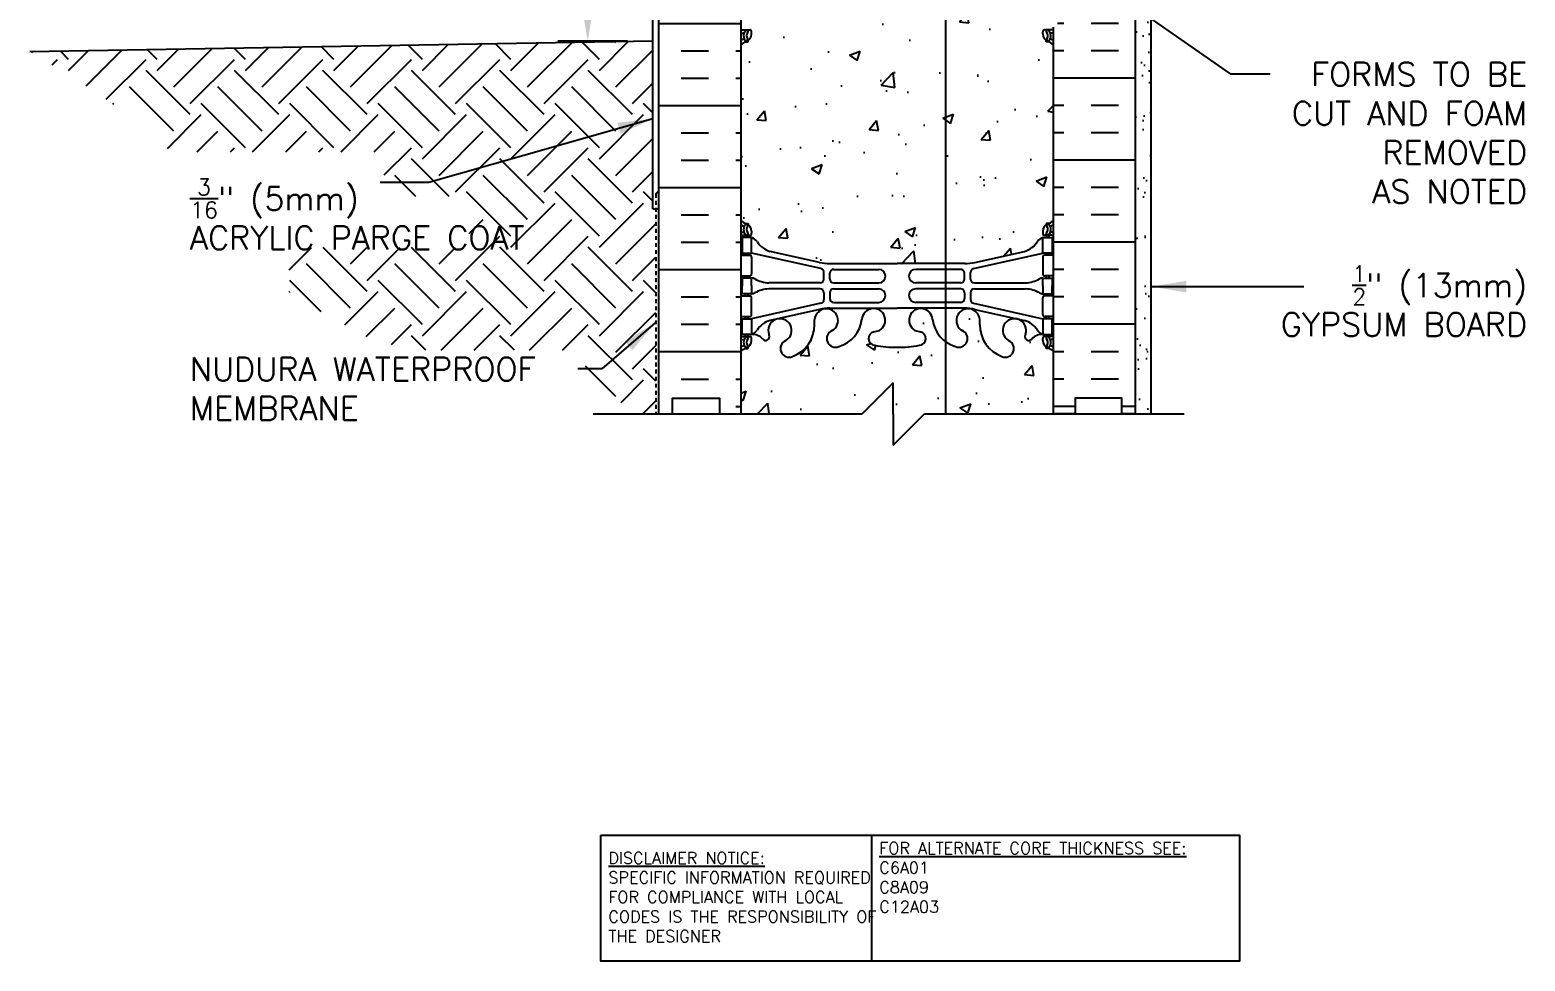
# Model space of a CAD drawing. Header units: inches. Extents: x 23.5 to 82.7, y -12.5 to 63.7.
# Drawn here: x 23.49 to 71.31, y -12.49 to 17.29 of the extents above; entities that cross this region are included whole.
import ezdxf

# ---------------------------------------------------------------- set-up
doc = ezdxf.new("R2010")
doc.units = ezdxf.units.IN
doc.header["$LTSCALE"] = 0.5
doc.header["$MEASUREMENT"] = 0
doc.linetypes.add('DASHED2', pattern=[0.375, 0.25, -0.125])
for name, color, linetype in [('HATCH', 12, 'Continuous'), ('line25', 2, 'Continuous'), ('LINE3', 3, 'Continuous'), ('LINE50', 5, 'Continuous'), ('LINE9', 9, 'Continuous'), ('TEXT', 4, 'Continuous'), ('Web_Edge', 9, 'Continuous')]:
    doc.layers.add(name, color=color, linetype=linetype)
doc.styles.add('DIM', font='romans.shx', dxfattribs={"width": 0.7})
doc.styles.add('ROMANS', font='romans.shx', dxfattribs={"height": 1.125})
doc.styles.get("Standard").update_dxf_attribs({"font": 'romans.shx', "height": 1.125})
doc.dimstyles.new('ext_12', dxfattribs={"dimscale": 12, "dimtxt": 0.09375, "dimasz": 0.09375, "dimexe": 0.09375, "dimexo": 0.0625, "dimgap": 0.0625, "dimtad": 1, "dimdec": 1, "dimzin": 3, "dimdsep": 46, "dimlunit": 4, "dimtxsty": 'DIM', "dimcen": 0.09, "dimdle": 0.09375, "dimclrt": 4, "dimadec": 0, "dimazin": 0, "dimtfac": 1, "dimtdec": 1, "dimtmove": 2, "dimatfit": 3, "dimfxl": 1, "dimfrac": 2, "dimtolj": 1, "dimtzin": 0, "dimarcsym": 0})

msp = doc.modelspace()

# ---------------------------------------------------------------- hatches: boundary and pattern name
at = {"layer": 'HATCH'}
h = msp.add_hatch(dxfattribs=at)
h.set_pattern_fill('AR-CONC', color=256, scale=0.5)
h.paths.add_polyline_path([(48.606, 54.129), (47.163, 53.807, 0.17445), (46.755, 53.511, -0.168672), (46.569, 53.362), (46.464, 53.362), (46.464, 53.292), (46.512, 53.292, -0.414214), (46.574, 53.229), (46.574, 53.162, -0.249069), (46.464, 52.954), (46.464, 52.913), (46.374, 52.913, 0.088416), (46.228, 52.815), (46.228, 47.2, 0.088416), (46.374, 47.103), (46.464, 47.103), (46.464, 47.061, -0.249069), (46.574, 46.854), (46.574, 46.786, -0.414214), (46.512, 46.724), (46.464, 46.724), (46.464, 46.654), (46.569, 46.654, -0.168672), (46.755, 46.504, 0.17445), (47.163, 46.208), (48.606, 45.886)])
h.paths.add_polyline_path([(51.211, 54.196), (49.07, 54.196, 0.054974), (48.744, 54.16), (48.606, 54.129), (48.606, 45.886), (48.744, 45.855, 0.054974), (49.07, 45.819), (51.211, 45.819)])
h.paths.add_polyline_path([(56.228, 52.815, 0.08841), (56.082, 52.913), (55.992, 52.913), (55.992, 52.954, -0.249069), (55.882, 53.162), (55.882, 53.229, -0.414214), (55.945, 53.292), (55.992, 53.292), (55.992, 53.362), (55.887, 53.362, -0.168672), (55.701, 53.511, 0.17445), (55.294, 53.807), (53.713, 54.16, 0.054974), (53.386, 54.196), (51.211, 54.196), (51.211, 45.819), (51.228, 45.819), (53.386, 45.819, 0.054974), (53.713, 45.855), (55.294, 46.208, 0.17445), (55.701, 46.504, -0.168672), (55.887, 46.654), (55.992, 46.654), (55.992, 46.724), (55.945, 46.724, -0.414214), (55.882, 46.786), (55.882, 46.854, -0.249069), (55.992, 47.061), (55.992, 47.103), (56.082, 47.103, 0.08841), (56.228, 47.2)])
h.paths.add_polyline_path([(51.211, 58.115), (51.103, 58.008), (51.103, 59.008), (51.103, 60.008), (50.103, 59.008), (46.228, 59.008), (46.228, 57.008, 0.088416), (46.374, 56.91), (46.464, 56.91), (46.464, 56.869, -0.249069), (46.574, 56.662), (46.574, 56.594, -0.414214), (46.512, 56.532), (46.464, 56.532), (46.464, 56.462), (46.569, 56.462), (46.569, 55.962), (48.787, 55.465, -0.351061), (48.885, 55.343), (48.885, 55.131, -0.414214), (48.76, 55.006), (47.122, 55.006, -0.103731), (46.661, 55.14, 0.108703), (46.569, 55.162), (46.569, 54.912), (46.569, 54.662, 0.108703), (46.661, 54.683, -0.103731), (47.122, 54.817), (48.76, 54.817, -0.414214), (48.885, 54.692), (48.885, 54.48, -0.351061), (48.787, 54.358), (46.569, 53.862), (46.569, 53.362, 0.155529), (46.745, 53.496, -0.180914), (47.163, 53.807), (48.606, 54.129), (48.744, 54.16, -0.054974), (49.07, 54.196), (51.211, 54.196), (51.211, 55.627), (50.472, 55.634, 0.767802), (50.659, 56.334, 0.055617), (50.48, 56.38, -0.843243), (50.515, 56.812, -0.046405), (51.211, 56.877)])
h.paths.add_polyline_path([(48.924, 55.634, -0.030451), (48.744, 55.663), (47.397, 55.969, 0.859035), (47.665, 56.66, -1), (47.879, 57.171, -0.311223), (48.588, 56.155), (48.587, 55.99, 0.371467)], flags=16)
h.paths.add_polyline_path([(50.66, 56.009, -1), (50.285, 56.009, -1)], flags=16)
h.paths.add_polyline_path([(50.637, 55.44, -1), (50.637, 55.006), (49.197, 55.006, -0.414214), (49.072, 55.131), (49.072, 55.315, -0.414214), (49.197, 55.44)], flags=16)
h.paths.add_polyline_path([(50.637, 54.817, -1), (50.637, 54.383), (49.197, 54.383, -0.414214), (49.072, 54.508), (49.072, 54.692, -0.414214), (49.197, 54.817)], flags=16)
h.paths.add_polyline_path([(56.228, 59.008), (52.103, 59.008), (51.211, 58.115), (51.211, 56.877, -0.048684), (51.942, 56.812, -0.843243), (51.976, 56.38, 0.055617), (51.797, 56.334, 1.604516), (52.356, 55.959, -0.307094), (53.094, 56.854, -1), (53.308, 56.343, 1.661382), (53.869, 55.99), (53.869, 56.136, -0.316114), (54.578, 57.171, -1), (54.791, 56.66, 2.155404), (55.33, 56.466), (55.318, 56.487, -0.834375), (55.53, 56.613, 0.23174), (55.887, 56.462), (55.992, 56.462), (55.992, 56.532), (55.945, 56.532, -0.414214), (55.882, 56.594), (55.882, 56.662, -0.249069), (55.992, 56.869), (55.992, 56.91), (56.082, 56.91, 0.08841), (56.228, 57.008)])
h.paths.add_polyline_path([(48.606, 36.129), (47.163, 35.807, 0.17445), (46.755, 35.511, -0.168672), (46.569, 35.362), (46.464, 35.362), (46.464, 35.292), (46.512, 35.292, -0.414214), (46.574, 35.229), (46.574, 35.162, -0.249069), (46.464, 34.954), (46.464, 34.913), (46.374, 34.913, 0.088416), (46.228, 34.815), (46.228, 29.2, 0.088416), (46.374, 29.103), (46.464, 29.103), (46.464, 29.061, -0.249069), (46.574, 28.854), (46.574, 28.786, -0.414214), (46.512, 28.724), (46.464, 28.724), (46.464, 28.654), (46.569, 28.654, -0.168672), (46.755, 28.504, 0.17445), (47.163, 28.208), (48.606, 27.886)])
h.paths.add_polyline_path([(52.769, 36.196), (51.228, 36.196), (49.07, 36.196, 0.054974), (48.744, 36.16), (48.606, 36.129), (48.606, 27.886), (48.744, 27.855, 0.054974), (49.07, 27.819), (51.228, 27.819), (52.769, 27.819)])
h.paths.add_polyline_path([(56.228, 34.815, 0.08841), (56.082, 34.913), (55.992, 34.913), (55.992, 34.954, -0.249069), (55.882, 35.162), (55.882, 35.229, -0.414214), (55.945, 35.292), (55.992, 35.292), (55.992, 35.362), (55.887, 35.362, -0.168672), (55.701, 35.511, 0.17445), (55.294, 35.807), (53.713, 36.16, 0.054974), (53.386, 36.196), (52.769, 36.196), (52.769, 27.819), (53.386, 27.819, 0.054974), (53.713, 27.855), (55.294, 28.208, 0.17445), (55.701, 28.504, -0.168672), (55.887, 28.654), (55.992, 28.654), (55.992, 28.724), (55.945, 28.724, -0.414214), (55.882, 28.786), (55.882, 28.854, -0.249069), (55.992, 29.061), (55.992, 29.103), (56.082, 29.103, 0.08841), (56.228, 29.2), (56.228, 31.883)])
h.paths.add_polyline_path([(52.769, 25.323, -0.206925), (52.358, 26.034, 1.661382), (51.797, 25.681, 0.055617), (51.976, 25.635, -0.843243), (51.942, 25.203, -0.047544), (51.228, 25.138, -0.047544), (50.515, 25.203, -0.843243), (50.48, 25.635, 0.055617), (50.659, 25.681, 1.661382), (50.098, 26.034, -0.30095), (49.362, 25.161, -1), (49.149, 25.672, 1.661382), (48.587, 26.025), (48.588, 25.86, -0.311223), (47.879, 24.844, -1), (47.665, 25.355, 2.155404), (47.127, 25.55), (47.138, 25.528, -0.834375), (46.927, 25.403, 0.23174), (46.569, 25.554), (46.464, 25.554), (46.464, 25.484), (46.512, 25.484, -0.414214), (46.574, 25.421), (46.574, 25.354, -0.249069), (46.464, 25.147), (46.464, 25.105), (46.374, 25.105, 0.088416), (46.228, 25.008), (46.228, 23.008), (46.228, 21.008, 0.088416), (46.374, 20.91), (46.464, 20.91), (46.464, 20.869, -0.249069), (46.574, 20.662), (46.574, 20.594, -0.414214), (46.512, 20.532), (46.464, 20.532), (46.464, 20.462), (46.569, 20.462, 0.231736), (46.927, 20.613, -0.8344), (47.138, 20.487), (47.127, 20.466, 2.155404), (47.665, 20.66, -1), (47.879, 21.171, -0.311223), (48.588, 20.155), (48.587, 19.99, 1.661382), (49.149, 20.343, -1), (49.362, 20.854, -0.30095), (50.098, 19.982, 1.661382), (50.659, 20.334, 0.055617), (50.48, 20.38, -0.843243), (50.515, 20.812, -0.047544), (51.228, 20.877, -0.047544), (51.942, 20.812, -0.843243), (51.976, 20.38, 0.055617), (51.797, 20.334, 1.661382), (52.358, 19.982, -0.206925), (52.769, 20.692)])
h.paths.add_polyline_path([(54.353, 22.883, -0.414214), (54.853, 23.383), (56.228, 23.383), (56.228, 25.008, 0.08841), (56.082, 25.105), (55.992, 25.105), (55.992, 25.147, -0.249069), (55.882, 25.354), (55.882, 25.421, -0.414214), (55.945, 25.484), (55.992, 25.484), (55.992, 25.554), (55.887, 25.554, 0.231736), (55.53, 25.403, -0.8344), (55.318, 25.528), (55.33, 25.55, 0.235665), (55.294, 25.883), (54.853, 25.883, -0.086721), (54.684, 25.912, 0.457284), (54.791, 25.355, -1), (54.578, 24.844, -0.311223), (53.869, 25.86), (53.869, 26.025, 1.661382), (53.308, 25.672, -1), (53.094, 25.161, -0.088513), (52.769, 25.323), (52.769, 20.692, -0.088513), (53.094, 20.854, -1), (53.308, 20.343, 1.661382), (53.869, 19.99), (53.869, 20.155, -0.311223), (54.578, 21.171, -1), (54.791, 20.66, 2.155404), (55.33, 20.466), (55.318, 20.487, -0.834375), (55.53, 20.613, 0.23174), (55.887, 20.462), (55.992, 20.462), (55.992, 20.532), (55.945, 20.532, -0.414214), (55.882, 20.594), (55.882, 20.662, -0.249069), (55.992, 20.869), (55.992, 20.91), (56.082, 20.91, 0.08841), (56.228, 21.008), (56.228, 22.883), (54.953, 22.883, 0.414214), (54.853, 22.783), (54.853, 21.383), (54.353, 21.383)])
h.paths.add_polyline_path([(53.683, 20.018, -1), (53.308, 20.018, -1)], flags=16)
h.paths.add_polyline_path([(52.769, 18.196), (51.228, 18.196), (49.07, 18.196, 0.054974), (48.744, 18.16), (47.163, 17.807, 0.180914), (46.745, 17.496, -0.155529), (46.569, 17.362), (46.464, 17.362), (46.464, 17.292), (46.512, 17.292, -0.414214), (46.574, 17.229), (46.574, 17.162, -0.249069), (46.464, 16.954), (46.464, 16.913), (46.374, 16.913, 0.088416), (46.228, 16.815), (46.228, 11.2, 0.088416), (46.374, 11.103), (46.464, 11.103), (46.464, 11.061, -0.249069), (46.574, 10.854), (46.574, 10.786, -0.414214), (46.512, 10.724), (46.464, 10.724), (46.464, 10.654), (46.569, 10.654, -0.155529), (46.745, 10.52, 0.180914), (47.163, 10.208), (48.744, 9.855, 0.054974), (49.07, 9.819), (51.228, 9.819), (52.769, 9.819)])
h.paths.add_polyline_path([(56.228, 16.815, 0.08841), (56.082, 16.913), (55.992, 16.913), (55.992, 16.954, -0.249069), (55.882, 17.162), (55.882, 17.229, -0.414214), (55.945, 17.292), (55.992, 17.292), (55.992, 17.362), (55.887, 17.362, -0.155529), (55.712, 17.496, 0.180914), (55.294, 17.807), (53.713, 18.16, 0.054974), (53.386, 18.196), (52.769, 18.196), (52.769, 9.819), (53.386, 9.819, 0.054974), (53.713, 9.855), (55.294, 10.208, 0.180914), (55.712, 10.52, -0.155529), (55.887, 10.654), (55.992, 10.654), (55.992, 10.724), (55.945, 10.724, -0.414214), (55.882, 10.786), (55.882, 10.854, -0.249069), (55.992, 11.061), (55.992, 11.103), (56.082, 11.103, 0.08841), (56.228, 11.2)])
h.paths.add_polyline_path([(52.769, 7.323, -0.212797), (52.356, 8.057, 1.604516), (51.797, 7.681, 0.055617), (51.976, 7.635, -0.843243), (51.942, 7.203, -0.047544), (51.228, 7.138, -0.047544), (50.515, 7.203, -0.843243), (50.48, 7.635, 0.055617), (50.659, 7.681, 1.604516), (50.101, 8.057, -0.307094), (49.362, 7.161, -1), (49.149, 7.672, 1.661382), (48.587, 8.025), (48.588, 7.88, -0.316114), (47.879, 6.844, -1), (47.665, 7.355, 2.155404), (47.127, 7.55), (47.138, 7.528, -0.834375), (46.927, 7.403, 0.23174), (46.569, 7.554), (46.464, 7.554), (46.464, 7.484), (46.512, 7.484, -0.414214), (46.574, 7.421), (46.574, 7.354, -0.249069), (46.464, 7.147), (46.464, 7.105), (46.374, 7.105, 0.088416), (46.228, 7.008), (46.228, 5.008), (50.103, 5.008), (51.103, 6.008), (51.103, 5.008), (51.103, 4.008), (52.103, 5.008), (52.769, 5.008)])
h.paths.add_polyline_path([(56.228, 7.008, 0.08841), (56.082, 7.105), (55.992, 7.105), (55.992, 7.147, -0.249069), (55.882, 7.354), (55.882, 7.421, -0.414214), (55.945, 7.484), (55.992, 7.484), (55.992, 7.554), (55.887, 7.554, 0.231736), (55.53, 7.403, -0.8344), (55.318, 7.528), (55.33, 7.55, 2.155404), (54.791, 7.355, -1), (54.578, 6.844, -0.311223), (53.869, 7.86), (53.869, 8.025, 1.661382), (53.308, 7.672, -1), (53.094, 7.161, -0.088513), (52.769, 7.323), (52.769, 5.008), (56.228, 5.008)])
h = msp.add_hatch(dxfattribs=at)
h.set_pattern_fill('INSUL', color=256, scale=7, style=0)
h.set_pattern_definition([(0, (36.427, -7.867), (0, 2.625), []), (0, (36.427, -6.992), (0, 2.625), [0.875, -0.875]), (0, (36.427, -6.117), (0, 2.625), [0.875, -0.875])])
h.paths.add_polyline_path([(56.228, 31.883), (58.853, 29.258), (58.853, 41.008), (58.416, 41.008), (58.416, 40.508), (56.916, 40.508), (56.916, 41.008), (56.228, 41.008)])
h.paths.add_polyline_path([(58.853, 20.008), (56.228, 17.383), (56.228, 5.008), (56.916, 5.008), (56.916, 5.508), (58.416, 5.508), (58.416, 5.008), (58.853, 5.008)])
h = msp.add_hatch(dxfattribs=at)
h.set_pattern_fill('INSUL', color=256, scale=7, style=0)
h.set_pattern_definition([(0, (-2879.9333, -392.0018), (0, 2.625), []), (0, (-2879.9333, -391.1268), (0, 2.625), [0.875, -0.875]), (0, (-2879.9333, -390.2518), (0, 2.625), [0.875, -0.875])])
h.paths.add_polyline_path([(43.603, 5.008), (44.041, 5.008), (44.041, 5.508), (45.541, 5.508), (45.541, 5.008), (46.228, 5.008), (46.228, 23.008), (45.541, 23.008), (45.541, 23.508), (44.041, 23.508), (44.041, 23.008), (43.603, 23.008)])
h = msp.add_hatch(dxfattribs=at)
h.set_pattern_fill('AR-SAND', color=256, scale=0.5, style=0)
h.set_pattern_definition([(37.5, (36.4269, -7.8671), (-0.031497, 0.963412), [0, -0.76, 0, -0.85, 0, -0.8125]), (7.5, (36.4269, -7.8671), (0.88489, 1.411073), [0, -0.41, 0, -0.685, 0, -0.2625]), (327.5, (35.8119, -7.8671), (1.55707, 0.00283), [0, -0.25, 0, -0.9, 0, -1.175]), (317.5, (35.8119, -7.8671), (1.503063, 0.43884), [0, -0.125, 0, -0.59, 0, -0.675])])
h.paths.add_polyline_path([(59.353, 19.196), (59.26, 19.508), (58.853, 19.508), (58.853, 5.008), (59.353, 5.008)])
h = msp.add_hatch(dxfattribs=at)
h.set_pattern_fill('EARTH', color=256, scale=8, angle=45, style=0)
h.set_pattern_definition([(45, (-56.2328, -95.3751), (2e-16, 2.828427), [2, -2]), (45, (-56.763, -94.8448), (2e-16, 2.828427), [2, -2]), (45, (-57.2934, -94.3145), (2e-16, 2.828427), [2, -2]), (135, (-57.2934, -93.961), (-2.828427, 4e-16), [2, -2]), (135, (-56.763, -93.4306), (-2.828427, 4e-16), [2, -2]), (135, (-56.2328, -92.9002), (-2.828427, 4e-16), [2, -2])])
h.paths.add_polyline_path([(27.996, 13.392), (34.825, 13.392), (34.825, 11.964), (37.546, 11.964), (37.546, 10.332), (31.788, 10.332), (31.788, 8.832), (34.485, 7.354), (34.521, 7.346), (34.556, 7.339), (34.591, 7.331), (34.627, 7.324), (34.662, 7.316), (34.697, 7.309), (34.732, 7.301), (34.767, 7.294), (34.802, 7.286), (34.837, 7.279), (34.872, 7.271), (34.907, 7.263), (34.942, 7.256), (34.977, 7.248), (35.012, 7.24), (35.047, 7.233), (35.082, 7.225), (35.116, 7.217), (35.151, 7.21), (35.186, 7.202), (35.22, 7.194), (35.255, 7.186), (35.29, 7.179), (35.324, 7.171), (35.359, 7.163), (35.393, 7.155), (35.428, 7.147), (35.462, 7.14), (35.496, 7.132), (35.531, 7.124), (35.565, 7.116), (35.599, 7.108), (35.633, 7.1), (35.667, 7.093), (35.702, 7.085), (35.736, 7.077), (35.77, 7.069), (35.804, 7.061), (35.838, 7.053), (35.872, 7.045), (35.874, 7.045), (41.263, 7.045), (41.263, 5.775), (41.268, 5.775), (41.292, 5.77), (41.317, 5.766), (41.342, 5.761), (41.366, 5.757), (41.391, 5.753), (41.415, 5.748), (41.439, 5.744), (41.464, 5.74), (41.488, 5.736), (41.512, 5.732), (41.536, 5.728), (41.56, 5.724), (41.584, 5.72), (41.608, 5.716), (41.632, 5.712), (41.655, 5.708), (41.679, 5.704), (41.703, 5.701), (41.726, 5.697), (41.75, 5.693), (41.773, 5.69), (41.797, 5.686), (41.82, 5.683), (41.843, 5.679), (41.866, 5.676), (41.89, 5.673), (41.913, 5.669), (41.936, 5.666), (41.959, 5.663), (41.981, 5.66), (42.004, 5.657), (42.027, 5.654), (42.05, 5.651), (42.072, 5.648), (42.853, 5.008), (43.51, 5.008), (43.51, 11.504), (43.416, 11.504), (43.416, 16.945), (23.494, 16.597), (23.526, 16.579), (23.557, 16.56), (23.589, 16.541), (23.62, 16.522), (23.652, 16.504), (23.684, 16.485), (23.715, 16.466), (23.747, 16.447), (23.778, 16.429), (23.81, 16.41), (23.841, 16.391), (23.873, 16.372), (23.905, 16.354), (23.936, 16.335), (23.968, 16.316), (23.999, 16.297), (24.031, 16.279), (24.062, 16.26), (24.094, 16.241), (24.125, 16.222), (24.157, 16.203), (24.188, 16.184), (24.22, 16.165), (24.251, 16.147), (24.283, 16.128), (24.314, 16.109), (24.346, 16.09), (24.377, 16.071), (24.408, 16.052), (24.44, 16.033), (24.471, 16.014), (24.502, 15.995), (24.534, 15.976), (24.565, 15.957), (24.596, 15.937), (24.628, 15.918), (24.659, 15.899), (24.69, 15.88), (24.721, 15.861), (24.753, 15.841), (24.784, 15.822), (24.815, 15.803), (24.846, 15.784), (24.877, 15.764), (24.908, 15.745), (24.94, 15.725), (24.971, 15.706), (25.002, 15.687), (25.033, 15.667), (25.064, 15.648), (25.095, 15.628), (25.126, 15.608), (25.157, 15.589), (25.187, 15.569), (25.218, 15.549), (25.249, 15.53), (25.28, 15.51), (25.311, 15.49), (25.342, 15.47), (25.372, 15.45), (25.403, 15.43), (25.434, 15.41), (25.464, 15.39), (25.495, 15.37), (25.526, 15.35), (25.556, 15.33), (25.587, 15.31), (25.617, 15.29), (25.648, 15.269), (25.678, 15.249), (25.708, 15.229), (25.739, 15.208), (25.769, 15.188), (25.799, 15.167), (25.83, 15.147), (25.86, 15.126), (25.89, 15.105), (25.92, 15.085), (25.95, 15.064), (25.98, 15.043), (26.01, 15.022), (26.04, 15.001), (26.07, 14.98), (26.1, 14.959), (26.13, 14.938), (26.16, 14.917), (26.19, 14.896), (26.219, 14.874), (26.249, 14.853), (26.279, 14.832), (26.308, 14.81), (26.338, 14.789), (26.367, 14.767), (26.397, 14.746), (26.426, 14.724), (26.456, 14.702), (26.485, 14.68), (26.514, 14.658), (26.543, 14.636), (26.573, 14.614), (26.602, 14.592), (26.631, 14.57), (26.66, 14.548), (26.689, 14.526), (26.718, 14.503), (26.747, 14.481), (26.775, 14.458), (26.804, 14.436), (26.833, 14.413), (26.862, 14.391), (26.89, 14.368), (26.919, 14.345), (26.947, 14.322), (26.976, 14.299), (27.004, 14.276), (27.033, 14.253), (27.061, 14.23), (27.089, 14.206), (27.117, 14.183), (27.146, 14.16), (27.174, 14.136), (27.202, 14.113), (27.23, 14.089), (27.258, 14.065), (27.285, 14.041), (27.313, 14.018), (27.341, 13.994), (27.369, 13.97), (27.396, 13.946), (27.424, 13.922), (27.451, 13.897), (27.479, 13.873), (27.506, 13.849), (27.534, 13.824), (27.561, 13.8), (27.588, 13.775), (27.615, 13.751), (27.642, 13.726), (27.669, 13.701), (27.696, 13.677), (27.723, 13.652), (27.75, 13.627), (27.777, 13.602), (27.804, 13.577), (27.83, 13.551), (27.857, 13.526), (27.883, 13.501), (27.91, 13.476), (27.936, 13.45), (27.963, 13.425), (27.989, 13.399)])

# ---------------------------------------------------------------- linework, layer by layer
at = {"layer": 'line25'}
for p, q in [((46.228, 23.008), (46.228, 5.008)), ((56.228, 5.008), (56.228, 17.383))]:
    msp.add_line(p, q, dxfattribs=at)
at = {"layer": 'LINE3'}
msp.add_line((52.769, 39.556), (52.769, 5.008), dxfattribs=at)
at = {"layer": 'LINE50'}
for p, q in [((43.603, 5.008), (43.603, 23.008)), ((58.853, 5.008), (58.853, 20.008)), ((23.494, 16.597), (43.416, 16.945))]:
    msp.add_line(p, q, dxfattribs=at)
for points in [[(43.603, 5.008), (44.041, 5.008), (44.041, 5.508), (45.541, 5.508), (45.541, 5.008), (46.228, 5.008)], [(58.853, 5.008), (58.416, 5.008), (58.416, 5.508), (56.916, 5.508), (56.916, 5.008), (56.228, 5.008)]]:
    msp.add_lwpolyline(points, dxfattribs=at)
at = {"layer": 'LINE9'}
for p, q in [((43.416, 11.567), (43.416, 23.567)), ((59.353, 5.008), (59.353, 19.508)), ((43.416, 11.567), (43.603, 11.567)), ((51.103, 6.008), (50.103, 5.008)), ((51.103, 5.008), (51.103, 6.008)), ((41.506, 5.008), (50.103, 5.008)), ((51.103, 4.008), (52.103, 5.008)), ((51.103, 5.008), (51.103, 4.008)), ((52.103, 5.008), (60.401, 5.008))]:
    msp.add_line(p, q, dxfattribs=at)
at = {"layer": 'LINE9', "linetype": 'DASHED2'}
for q in [(43.603, 12.142), (43.51, 5.008)]:
    msp.add_line((43.51, 12.049), q, dxfattribs=at)
at = {"layer": 'TEXT'}
msp.add_line((42.602, 16.931), (40.373, 16.931), dxfattribs=at)
msp.add_lwpolyline([(41.749, -8.468), (50.404, -8.468), (50.404, -12.493), (41.749, -12.493)], close=True, dxfattribs=at)
msp.add_lwpolyline([(50.404, -8.468), (62.178, -8.468), (62.178, -12.493), (50.404, -12.493)], dxfattribs=at)
msp.add_solid([(41.144, 18.056), (41.519, 18.056), (41.332, 16.931)], dxfattribs=at)
at = {"layer": 'Web_Edge'}
for p, q in [((46.228, 17.292), (46.512, 17.292)), ((46.574, 17.162), (46.574, 17.229)), ((55.882, 17.162), (55.882, 17.229)), ((56.228, 17.292), (55.945, 17.292)), ((46.228, 17.192), (46.306, 17.192)), ((46.374, 16.913), (46.464, 16.913)), ((46.464, 16.913), (46.464, 16.954)), ((55.992, 16.913), (55.992, 16.954)), ((56.082, 16.913), (55.992, 16.913)), ((56.228, 17.192), (56.15, 17.192)), ((46.374, 11.103), (46.464, 11.103)), ((46.464, 11.103), (46.464, 11.061)), ((56.082, 11.103), (55.992, 11.103)), ((55.992, 11.103), (55.992, 11.061)), ((46.228, 10.824), (46.306, 10.824)), ((46.228, 10.724), (46.512, 10.724)), ((46.374, 10.724), (46.374, 10.654)), ((46.464, 10.724), (46.464, 10.654)), ((46.574, 10.854), (46.574, 10.786)), ((55.882, 10.854), (55.882, 10.786)), ((56.228, 10.724), (55.945, 10.724)), ((55.992, 10.724), (55.992, 10.654)), ((56.082, 10.724), (56.082, 10.654)), ((56.228, 10.824), (56.15, 10.824)), ((46.228, 10.084), (46.512, 10.084)), ((46.374, 10.154), (46.374, 10.084)), ((46.464, 10.154), (46.464, 10.084)), ((48.787, 9.657), (46.569, 10.154)), ((48.744, 9.855), (47.163, 10.208)), ((53.67, 9.657), (55.887, 10.154)), ((53.713, 9.855), (55.294, 10.208)), ((56.228, 10.084), (55.945, 10.084)), ((55.992, 10.154), (55.992, 10.084)), ((56.082, 10.154), (56.082, 10.084)), ((46.574, 10.021), (46.574, 9.486)), ((49.07, 9.819), (51.228, 9.819)), ((49.197, 9.633), (50.637, 9.633)), ((53.386, 9.819), (51.228, 9.819)), ((53.26, 9.633), (51.82, 9.633)), ((55.882, 10.021), (55.882, 9.486)), ((46.228, 9.424), (46.512, 9.424)), ((46.374, 9.424), (46.374, 9.354)), ((46.464, 9.424), (46.464, 9.354)), ((48.76, 9.198), (47.122, 9.198)), ((48.885, 9.323), (48.885, 9.535)), ((49.072, 9.324), (49.072, 9.508)), ((49.197, 9.199), (50.637, 9.199)), ((53.26, 9.199), (51.82, 9.199)), ((53.385, 9.324), (53.385, 9.508)), ((53.572, 9.323), (53.572, 9.535)), ((53.697, 9.198), (55.335, 9.198)), ((56.228, 9.424), (55.945, 9.424)), ((55.992, 9.424), (55.992, 9.354)), ((56.082, 9.424), (56.082, 9.354)), ((46.228, 8.784), (46.512, 8.784)), ((46.374, 8.784), (46.374, 8.854)), ((46.464, 8.784), (46.464, 8.854)), ((46.574, 8.186), (46.574, 8.721)), ((48.76, 9.01), (47.122, 9.01)), ((48.885, 8.885), (48.885, 8.672)), ((49.072, 8.884), (49.072, 8.7)), ((49.197, 9.009), (50.637, 9.009)), ((53.26, 9.009), (51.82, 9.009)), ((53.385, 8.884), (53.385, 8.7)), ((53.572, 8.885), (53.572, 8.672)), ((53.697, 9.01), (55.335, 9.01)), ((55.882, 8.186), (55.882, 8.721)), ((56.228, 8.784), (55.945, 8.784)), ((55.992, 8.784), (55.992, 8.854)), ((56.082, 8.784), (56.082, 8.854)), ((48.787, 8.55), (46.569, 8.054)), ((48.744, 8.352), (47.163, 7.999)), ((49.07, 8.388), (51.228, 8.388)), ((49.197, 8.575), (50.637, 8.575)), ((53.386, 8.388), (51.228, 8.388)), ((53.26, 8.575), (51.82, 8.575)), ((53.67, 8.55), (55.887, 8.054)), ((53.713, 8.352), (55.294, 7.999)), ((46.228, 8.124), (46.512, 8.124)), ((46.374, 8.054), (46.374, 8.124)), ((46.464, 8.054), (46.464, 8.124)), ((48.588, 7.86), (48.587, 8.025)), ((53.869, 7.86), (53.869, 8.025)), ((56.228, 8.124), (55.945, 8.124)), ((55.992, 8.054), (55.992, 8.124)), ((56.082, 8.054), (56.082, 8.124)), ((46.228, 7.484), (46.512, 7.484)), ((46.228, 7.384), (46.306, 7.384)), ((46.374, 7.484), (46.374, 7.554)), ((46.464, 7.484), (46.464, 7.554)), ((46.574, 7.354), (46.574, 7.421)), ((47.127, 7.55), (47.138, 7.528)), ((55.33, 7.55), (55.318, 7.528)), ((55.882, 7.354), (55.882, 7.421)), ((56.228, 7.484), (55.945, 7.484)), ((55.992, 7.484), (55.992, 7.554)), ((56.082, 7.484), (56.082, 7.554)), ((56.228, 7.384), (56.15, 7.384)), ((46.374, 7.105), (46.464, 7.105)), ((46.464, 7.105), (46.464, 7.147)), ((55.992, 7.105), (55.992, 7.147)), ((56.082, 7.105), (55.992, 7.105))]:
    msp.add_line(p, q, dxfattribs=at)
for points in [[(46.269, 10.154), (46.569, 10.154), (46.569, 10.654), (46.269, 10.654)], [(56.187, 10.154), (55.887, 10.154), (55.887, 10.654), (56.187, 10.654)], [(46.269, 8.054), (46.569, 8.054), (46.569, 7.554), (46.269, 7.554)], [(56.187, 8.054), (55.887, 8.054), (55.887, 7.554), (56.187, 7.554)]]:
    msp.add_lwpolyline(points, close=True, dxfattribs=at)
for points in [[(46.569, 9.104), (46.569, 9.354), (46.269, 9.354), (46.269, 9.104)], [(46.569, 9.104), (46.569, 8.854), (46.269, 8.854), (46.269, 9.104)], [(55.887, 9.104), (55.887, 9.354), (56.187, 9.354), (56.187, 9.104)], [(55.887, 9.104), (55.887, 8.854), (56.187, 8.854), (56.187, 9.104)]]:
    msp.add_lwpolyline(points, dxfattribs=at)
for centre, radius, start, end in [((46.568, 17.107), 0.25, 137.5391, 219.8855), ((46.417, 17.245), 0.045, 317.5391, 137.5391), ((46.568, 17.107), 0.16, 137.5391, 219.9999), ((46.512, 17.229), 0.0625, 360, 90), ((55.945, 17.229), 0.0625, 90, 180), ((56.04, 17.245), 0.045, 42.4609, 222.4609), ((55.889, 17.107), 0.16, 320.0001, 42.4609), ((55.889, 17.107), 0.25, 320.1145, 42.4609), ((46.574, 16.454), 0.6, 114.9252, 125.2168), ((46.574, 16.454), 0.5, 109.4712, 133.7891), ((46.306, 17.172), 0.0196, 344.5099, 90.5968), ((46.312, 17.017), 0.021, 296.0043, 16.536), ((46.41, 16.976), 0.045, 220.8121, 38.552), ((46.324, 17.162), 0.25, 289.4712, 360), ((56.132, 17.162), 0.25, 180, 250.5288), ((56.046, 16.976), 0.045, 141.448, 319.1879), ((55.882, 16.454), 0.5, 46.2122, 70.5288), ((56.144, 17.017), 0.021, 163.464, 243.9957), ((56.15, 17.172), 0.0196, 89.4032, 195.4901), ((55.882, 16.454), 0.6, 54.7842, 65.0748), ((46.574, 11.561), 0.5, 226.2109, 250.5288), ((46.574, 11.561), 0.6, 234.7832, 245.0748), ((46.568, 10.908), 0.25, 140.1145, 222.4609), ((46.312, 10.998), 0.021, 343.464, 63.9957), ((46.41, 11.039), 0.045, 321.448, 139.1879), ((46.324, 10.854), 0.25, 0, 70.5288), ((46.568, 10.908), 0.16, 140.0001, 222.4609), ((56.132, 10.854), 0.25, 109.4712, 180), ((56.046, 11.039), 0.045, 40.8121, 218.552), ((55.889, 10.908), 0.16, 317.5391, 39.9999), ((55.882, 11.561), 0.5, 289.4712, 313.7878), ((55.889, 10.908), 0.25, 317.5391, 39.8855), ((56.144, 10.998), 0.021, 116.0043, 196.536), ((55.882, 11.561), 0.6, 294.9252, 305.2158), ((46.306, 10.843), 0.0196, 269.4032, 15.4901), ((46.417, 10.77), 0.045, 222.4609, 42.4609), ((46.512, 10.786), 0.0625, 270, 0), ((46.447, 10.311), 0.364, 34.9775, 70.3387), ((47.37, 10.922), 0.743, 212.7919, 253.8107), ((55.087, 10.922), 0.743, 286.1893, 327.2081), ((56.01, 10.311), 0.364, 109.6613, 145.0225), ((55.945, 10.786), 0.0625, 180, 270), ((56.04, 10.77), 0.045, 137.5391, 317.5391), ((56.15, 10.843), 0.0196, 164.5099, 270.5968), ((46.512, 10.021), 0.0625, 0, 90), ((55.945, 10.021), 0.0625, 90, 180), ((49.07, 11.319), 1.5, 257.4135, 270), ((48.76, 9.535), 0.125, 0, 77.3767), ((49.197, 9.508), 0.125, 90, 180), ((50.637, 9.416), 0.217, 270, 90), ((51.82, 9.416), 0.217, 90, 270), ((53.26, 9.508), 0.125, 0, 90), ((53.386, 11.319), 1.5, 270, 282.5865), ((53.697, 9.535), 0.125, 102.6233, 180), ((46.512, 9.486), 0.0625, 270, 0), ((46.565, 9.135), 0.219, 60.4937, 88.92), ((47.211, 10.365), 1.17, 242.6365, 265.6505), ((48.76, 9.323), 0.125, 270, 0), ((49.197, 9.324), 0.125, 180, 270), ((53.26, 9.324), 0.125, 270, 360), ((53.697, 9.323), 0.125, 180, 270), ((55.246, 10.365), 1.17, 274.3495, 297.3635), ((55.891, 9.135), 0.219, 91.08, 119.5063), ((55.945, 9.486), 0.0625, 180, 270), ((46.512, 8.721), 0.0625, 0, 90), ((46.565, 9.073), 0.219, 271.08, 299.5063), ((47.211, 7.843), 1.17, 94.3495, 117.3635), ((48.76, 8.885), 0.125, 0, 90), ((48.76, 8.672), 0.125, 282.6233, 0), ((49.197, 8.884), 0.125, 90, 180), ((49.197, 8.7), 0.125, 180, 270), ((50.637, 8.792), 0.217, 270, 90), ((51.82, 8.792), 0.217, 90, 270), ((53.26, 8.884), 0.125, 0, 90), ((53.26, 8.7), 0.125, 270, 0), ((53.697, 8.885), 0.125, 90, 180), ((53.697, 8.672), 0.125, 180, 257.3767), ((55.246, 7.843), 1.17, 62.6365, 85.6505), ((55.891, 9.073), 0.219, 240.4937, 268.92), ((55.945, 8.721), 0.0625, 90, 180), ((46.512, 8.186), 0.0625, 270, 0), ((48.961, 7.997), 0.375, 299.9315, 175.7552), ((49.07, 6.888), 1.5, 90, 102.5865), ((50.472, 8.006), 0.375, 299.9315, 175.7552), ((51.984, 8.006), 0.375, 4.2448, 240.0685), ((53.495, 7.997), 0.375, 4.2448, 240.0685), ((53.386, 6.888), 1.5, 77.4135, 90), ((55.945, 8.186), 0.0625, 180, 270), ((46.447, 7.896), 0.364, 289.6613, 325.0225), ((47.37, 7.285), 0.743, 106.1893, 147.2081), ((47.478, 7.68), 0.375, 299.9315, 200.3757), ((47.496, 7.867), 1.092, 290.5175, 359.6668), ((49.255, 7.417), 0.277, 112.68, 292.68), ((49.071, 8.154), 1.034, 286.3365, 353.3331), ((50.366, 8.462), 0.834, 277.8937, 290.6271), ((52.091, 8.462), 0.834, 249.3729, 262.1063), ((53.385, 8.154), 1.034, 186.6669, 253.6635), ((53.201, 7.417), 0.277, 247.32, 67.32), ((54.96, 7.867), 1.092, 180.3332, 249.4825), ((54.978, 7.68), 0.375, 339.6243, 240.0685), ((55.087, 7.285), 0.743, 32.7919, 73.8107), ((56.01, 7.896), 0.364, 214.9775, 250.3387), ((46.574, 6.647), 0.6, 114.9252, 125.2168), ((46.306, 7.364), 0.0196, 344.5099, 90.5968), ((46.568, 7.299), 0.25, 137.5391, 219.8855), ((46.312, 7.21), 0.021, 296.0043, 16.536), ((46.41, 7.168), 0.045, 220.8121, 38.552), ((46.417, 7.438), 0.045, 317.5391, 137.5391), ((46.568, 7.299), 0.16, 137.5391, 219.9999), ((46.324, 7.354), 0.25, 289.4712, 360), ((46.512, 7.421), 0.0625, 360, 90), ((46.594, 7.113), 0.441, 41.0127, 93.2024), ((47.021, 7.485), 0.125, 221.0127, 20.3757), ((47.772, 7.1), 0.277, 112.68, 292.68), ((50.534, 7.422), 0.22, 104.2604, 264.8165), ((51.211, 10.916), 3.777, 259.3725, 270.2606), ((51.246, 10.916), 3.777, 269.7394, 280.6275), ((51.922, 7.422), 0.22, 275.1835, 75.7396), ((54.684, 7.1), 0.277, 247.32, 67.32), ((55.435, 7.485), 0.125, 159.6243, 318.9873), ((55.863, 7.113), 0.441, 86.7976, 138.9873), ((55.945, 7.421), 0.0625, 90, 180), ((56.132, 7.354), 0.25, 180, 250.5288), ((56.04, 7.438), 0.045, 42.4609, 222.4609), ((56.046, 7.168), 0.045, 141.448, 319.1879), ((55.889, 7.299), 0.16, 320.0001, 42.4609), ((55.889, 7.299), 0.25, 320.1145, 42.4609), ((56.144, 7.21), 0.021, 163.464, 243.9957), ((56.15, 7.364), 0.0196, 89.4032, 195.4901), ((55.882, 6.647), 0.6, 54.7832, 65.0748), ((46.574, 6.647), 0.5, 109.4712, 133.7891), ((55.882, 6.647), 0.5, 46.2122, 70.5288)]:
    msp.add_arc(centre, radius, start, end, dxfattribs=at)
for points in [[(49.072, 9.329), (49.072, 9.503)], [(53.385, 9.329), (53.385, 9.503)], [(49.072, 8.879), (49.072, 8.705)], [(53.385, 8.879), (53.385, 8.705)]]:
    msp.add_open_spline(points, degree=1, dxfattribs=at)

# ---------------------------------------------------------------- texts
at = {"layer": 'TEXT', "char_height": 0.75, "style": 'ROMANS'}
for s, insert, width, attachment_point in [('FORMS TO BE \\PCUT AND FOAM REMOVED \\PAS NOTED', (71.372, 13.998), 11.43486, 6), ('\\A1;{\\H0.7x;\\S3/16;}" (5mm) \\PACRYLIC PARGE COAT', (28.612, 11.396), 11.74859, 4), ('\\A1;{\\H0.7x;\\S1/2;}" (13mm) GYPSUM BOARD', (71.372, 8.623), 10.31359, 6), ('\\A1;NUDURA WATERPROOF MEMBRANE', (28.612, 5.814), 12.78313, 4)]:
    msp.add_mtext(s, dxfattribs=dict(at, insert=insert, width=width, attachment_point=attachment_point))
at = {"layer": 'TEXT', "char_height": 0.375, "attachment_point": 4}
for s, insert, width in [('{\\LDISCLAIMER NOTICE:}\\PSPECIFIC INFORMATION REQUIRED FOR COMPLIANCE WITH LOCAL CODES IS THE RESPONSIBILITY OF THE DESIGNER', (41.993, -10.445), 9.3349), ('{\\LFOR ALTERNATE CORE THICKNESS SEE:\\P}C6A01\\PC8A09\\PC12A03', (50.655, -9.818), 15.5553)]:
    msp.add_mtext(s, dxfattribs=dict(at, insert=insert, width=width))

# ---------------------------------------------------------------- leaders
at = {"layer": 'TEXT'}
for points in [[(57.665, 18.819), (61.878, 15.886), (63.15, 15.886)], [(43.414, 14.452), (36.253, 12.413), (34.691, 12.413)], [(59.353, 9.08), (64.233, 9.08)], [(43.488, 7.927), (41.787, 6.447), (41.012, 6.447)]]:
    msp.add_leader(points, dimstyle='ext_12', override={"dimgap": 0.0625, "dimtad": 0}, dxfattribs=at)

doc.saveas('drawing.dxf')
